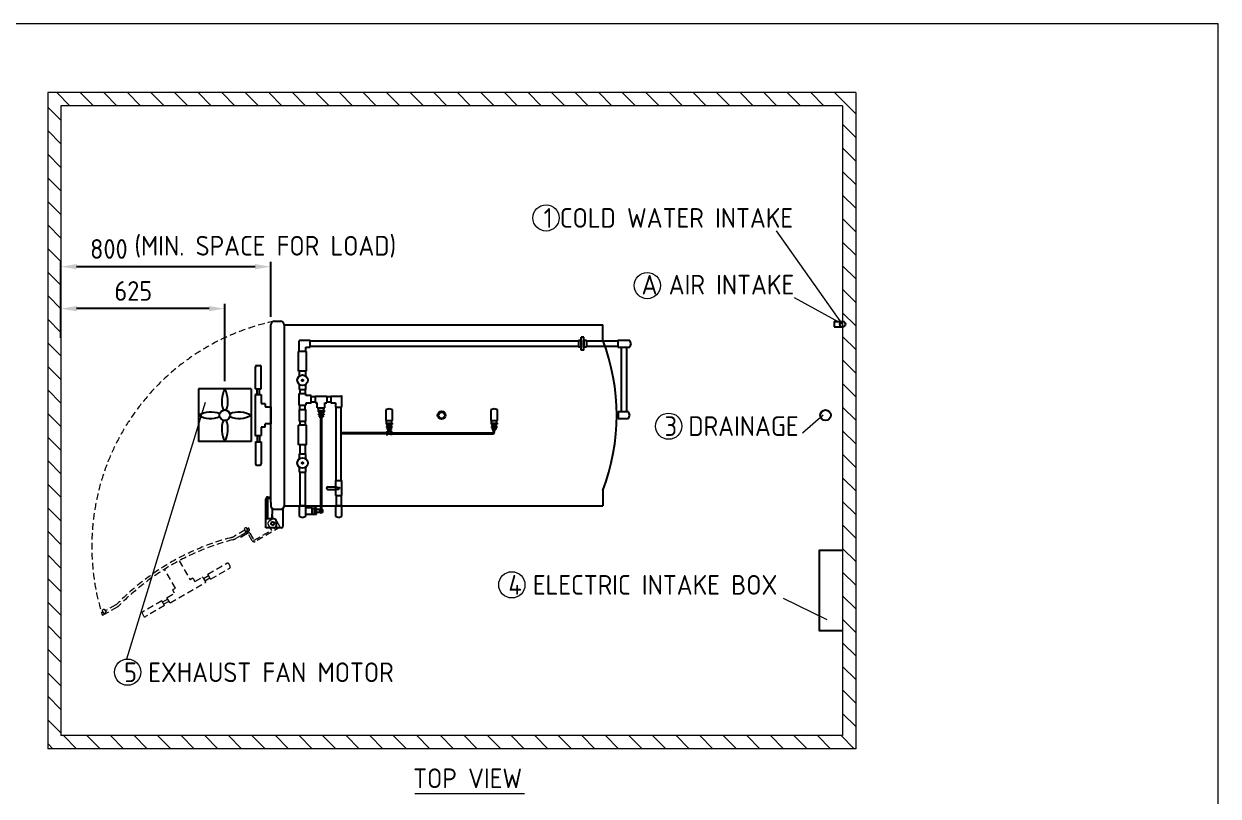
# Model space of a CAD drawing. Header units: millimetres. Extents: x 520436 to 532156, y 98171 to 106411.
# Drawn here: x 527605 to 532156, y 103469 to 106411 of the extents above; entities that cross this region are included whole.
import ezdxf

# ---------------------------------------------------------------- set-up
doc = ezdxf.new("R2010")
doc.units = ezdxf.units.MM
doc.linetypes.add('HIDDEN', pattern=[9.525, 6.35, -3.175])
doc.layers.get('0').update_dxf_attribs({"lineweight": 25})
for name, color, linetype, lineweight in [('D', 3, 'Continuous', 13), ('F', 7, 'Continuous', 15), ('H', 2, 'HIDDEN', 15), ('S', 4, 'Continuous', 15)]:
    doc.layers.add(name, color=color, linetype=linetype, lineweight=lineweight)
doc.styles.get("Standard").update_dxf_attribs({"font": 'KAIU.TTF'})
doc.styles.add('STU25', font='isocp2.shx')
doc.dimstyles.new('STU25', dxfattribs={"dimscale": 30, "dimtxt": 2.5, "dimasz": 2, "dimexe": 0.6, "dimexo": 1, "dimgap": 1, "dimtad": 1, "dimdsep": 46, "dimtxsty": 'STU25', "dimcen": 2, "dimazin": 2, "dimtfac": 1, "dimtmove": 0, "dimatfit": 3, "dimfxl": 0, "dimtolj": 1, "dimtzin": 0, "dimarcsym": 0})

# ---------------------------------------------------------------- blocks, each defined once
blk = doc.blocks.new('*D6')
at = {"layer": 'D', "color": 0, "linetype": 'Continuous', "lineweight": -2}
for p, q in [((527746, 105245.8), (527746, 105344.4)), ((528311, 105326.4), (527806, 105326.4)), ((528371, 105050.3), (528371, 105344.4))]:
    blk.add_line(p, q, dxfattribs=at)
at = {"layer": 'D', "color": 0}
for points in [[(527806, 105336.4), (527806, 105316.4), (527746, 105326.4)], [(528311, 105316.4), (528311, 105336.4), (528371, 105326.4)]]:
    blk.add_solid(points, dxfattribs=at)
at = {"layer": 'Defpoints', "color": 0}
for p in [(527746, 105326.4), (527746, 105215.8), (528371, 105020.3)]:
    blk.add_point(p, dxfattribs=at)
at = {"layer": 'D', "color": 0, "insert": (528022.3, 105393.9), "char_height": 75, "attachment_point": 5, "style": 'STU25'}
blk.add_mtext('\\A1;625', dxfattribs=at)
blk = doc.blocks.new('*D11')
at = {"layer": 'D', "color": 0, "lineweight": -2}
for p, q in [((527746, 105215.8), (527746, 105504.3)), ((528486.1, 105486.3), (527806, 105486.3)), ((528546.1, 105295.3), (528546.1, 105504.3))]:
    blk.add_line(p, q, dxfattribs=at)
at = {"layer": 'D', "color": 0}
for points in [[(527806, 105496.3), (527806, 105476.3), (527746, 105486.3)], [(528486.1, 105476.3), (528486.1, 105496.3), (528546.1, 105486.3)]]:
    blk.add_solid(points, dxfattribs=at)
at = {"layer": 'Defpoints', "color": 0}
for p in [(527746, 105486.3), (528546.1, 105265.3), (527746, 105185.8)]:
    blk.add_point(p, dxfattribs=at)
at = {"layer": 'D', "color": 0, "insert": (527929.2, 105553.8), "char_height": 75, "attachment_point": 5, "style": 'STU25'}
blk.add_mtext('\\A1;800', dxfattribs=at)

msp = doc.modelspace()

# ---------------------------------------------------------------- hatches: boundary and pattern name
at = {"layer": 'H', "linetype": 'HIDDEN', "ltscale": 10}
h = msp.add_hatch(dxfattribs=at)
h.set_pattern_fill('ANSI31', color=256, scale=20, angle=270, style=0)
h.set_pattern_definition([(315, (541475.42, 99588.99), (44.90128, 44.90128), [])])
h.paths.add_polyline_path([(527696.048, 103649.812), (527696.048, 106149.812), (530775.121, 106149.812), (530775.121, 103649.812)])
h.paths.add_polyline_path([(527746.048, 103699.812), (527746.048, 106099.812), (530725.121, 106099.812), (530725.121, 103699.812)], flags=16)

# ---------------------------------------------------------------- linework, layer by layer
at = {"linetype": 'Continuous'}
for p, q in [((528546.051, 105252.812), (528546.051, 105265.312)), ((528559.051, 105278.312), (528584.051, 105278.312)), ((530692.746, 105277.442), (530725.121, 105277.442)), ((530692.746, 105277.442), (530692.746, 105257.442)), ((530692.746, 105257.442), (530725.121, 105257.442)), ((529729.328, 105167.812), (529729.328, 105217.812)), ((529739.328, 105217.812), (529729.328, 105217.812)), ((529739.328, 105167.812), (529739.328, 105217.812)), ((528654.548, 105163.246), (528654.548, 105203.312)), ((528696.662, 105205.312), (528656.548, 105205.312)), ((528679.548, 105163.246), (528679.548, 105180.312)), ((528679.548, 105180.312), (528696.662, 105180.312)), ((528696.662, 105202.812), (528696.662, 105205.312)), ((528696.662, 105180.312), (528696.662, 105205.312)), ((529719.328, 105202.812), (528696.662, 105202.812)), ((529719.328, 105182.812), (528696.662, 105182.812)), ((529729.328, 105205.312), (529719.328, 105205.312)), ((529719.328, 105205.312), (529719.328, 105180.312)), ((529729.328, 105180.312), (529719.328, 105180.312)), ((529729.328, 105205.312), (529729.328, 105180.312)), ((529739.328, 105167.812), (529729.328, 105167.812)), ((529739.328, 105205.312), (529739.328, 105180.312)), ((529749.328, 105205.312), (529739.328, 105205.312)), ((529749.328, 105180.312), (529739.328, 105180.312)), ((529749.328, 105205.312), (529749.328, 105180.312)), ((529868.852, 105202.812), (529749.328, 105202.812)), ((529868.852, 105182.812), (529749.328, 105182.812)), ((529868.852, 105205.312), (529868.852, 105180.312)), ((529914.351, 105205.312), (529868.852, 105205.312)), ((529868.852, 105180.312), (529914.351, 105180.312)), ((529882.882, 104932.812), (529882.882, 105180.312)), ((529902.882, 104932.812), (529902.882, 105180.312)), ((529919.351, 105192.812), (529914.351, 105205.312)), ((529914.351, 105180.312), (529919.351, 105192.812)), ((528488.088, 105021.497), (528488.088, 105105.223)), ((528493.088, 105110.223), (528504.088, 105110.223)), ((528509.088, 105021.497), (528509.088, 105105.223)), ((528654.548, 105088.246), (528654.548, 105069.348)), ((528679.548, 105069.348), (528679.548, 105088.246)), ((528654.548, 105038.123), (528654.548, 105018.736)), ((528679.548, 105018.736), (528679.548, 105038.123)), ((528471.048, 105020.312), (528271.048, 105020.312)), ((528271.048, 105020.312), (528271.048, 104820.312)), ((528471.048, 105020.312), (528471.048, 104820.312)), ((528488.588, 104999.062), (528487.088, 104997.562)), ((528487.088, 104997.562), (528487.088, 104843.062)), ((528488.088, 105021.497), (528509.088, 105021.497)), ((528488.588, 104999.062), (528508.588, 104999.062)), ((528493.838, 104999.062), (528493.838, 105021.497)), ((528503.338, 104999.062), (528503.338, 105021.497)), ((528508.588, 104999.062), (528510.088, 104997.562)), ((528510.088, 104997.562), (528510.088, 104965.312)), ((528654.548, 105018.736), (528679.548, 105018.736)), ((528654.548, 105003.201), (528679.548, 105003.201)), ((528654.548, 104958.201), (528654.548, 105003.201)), ((528657.048, 105018.736), (528657.048, 105003.201)), ((528677.048, 105018.736), (528677.048, 105003.201)), ((528679.548, 104995.701), (528679.548, 105003.201)), ((528699.548, 104995.701), (528679.548, 104995.701)), ((528699.548, 104965.701), (528699.548, 104995.701)), ((528714.936, 104990.701), (528699.548, 104990.701)), ((528714.936, 104993.201), (528759.936, 104993.201)), ((528714.936, 104993.201), (528714.936, 104968.201)), ((528759.936, 104993.201), (528759.936, 104968.201)), ((528775.325, 104990.701), (528759.936, 104990.701)), ((528775.325, 104993.201), (528815.391, 104993.201)), ((528817.391, 104951.086), (528817.391, 104991.201)), ((528510.088, 104965.312), (528523.588, 104965.312)), ((528525.088, 104963.812), (528523.588, 104965.312)), ((528525.088, 104963.812), (528525.088, 104952.812)), ((528525.088, 104952.812), (528546.051, 104952.812)), ((528654.548, 104958.201), (528679.548, 104958.201)), ((528654.548, 104942.812), (528654.548, 104897.812)), ((528654.548, 104942.812), (528679.548, 104942.812)), ((528657.048, 104942.812), (528657.048, 104958.201)), ((528677.048, 104942.812), (528677.048, 104958.201)), ((528679.548, 104965.701), (528679.548, 104958.201)), ((528699.548, 104965.701), (528679.548, 104965.701)), ((528679.548, 104897.812), (528679.548, 104942.812)), ((528714.936, 104970.701), (528699.548, 104970.701)), ((528722.436, 104968.201), (528714.936, 104968.201)), ((528722.436, 104948.201), (528722.436, 104968.201)), ((528722.436, 104948.201), (528752.436, 104948.201)), ((528752.436, 104948.201), (528752.436, 104968.201)), ((528752.436, 104968.201), (528759.936, 104968.201)), ((528775.325, 104970.701), (528759.936, 104970.701)), ((528775.325, 104968.201), (528792.391, 104968.201)), ((528792.391, 104968.201), (528792.391, 104951.086)), ((528792.391, 104951.086), (528817.391, 104951.086)), ((528794.891, 104671.629), (528794.891, 104951.086)), ((528814.891, 104951.086), (528817.391, 104951.086)), ((528814.891, 104671.629), (528814.891, 104951.086)), ((528997.048, 104945.312), (528984.548, 104940.312)), ((528984.548, 104940.312), (528984.548, 104900.312)), ((529009.548, 104940.312), (528997.048, 104945.312)), ((529009.548, 104900.312), (529009.548, 104940.312)), ((529397.048, 104945.312), (529384.548, 104940.312)), ((529384.548, 104940.312), (529384.548, 104900.312)), ((529409.548, 104940.312), (529397.048, 104945.312)), ((529409.548, 104900.312), (529409.548, 104940.312)), ((528654.548, 104897.812), (528679.548, 104897.812)), ((528657.048, 104897.812), (528657.048, 104882.812)), ((528677.048, 104897.812), (528677.048, 104882.812)), ((528984.548, 104900.312), (529009.548, 104900.312)), ((529384.548, 104900.312), (529409.548, 104900.312)), ((529869.428, 104932.812), (529869.428, 104907.812)), ((529909.428, 104932.812), (529869.428, 104932.812)), ((529869.428, 104910.312), (529869.428, 104930.312)), ((529869.428, 104907.812), (529909.428, 104907.812)), ((529914.428, 104920.312), (529909.428, 104932.812)), ((529909.428, 104907.812), (529914.428, 104920.312)), ((528523.588, 104875.312), (528510.088, 104875.312)), ((528510.088, 104875.312), (528510.088, 104843.062)), ((528525.088, 104876.812), (528523.588, 104875.312)), ((528546.051, 104887.812), (528525.088, 104887.812)), ((528525.088, 104876.812), (528525.088, 104887.812)), ((528471.048, 104820.312), (528271.048, 104820.312)), ((528488.588, 104841.562), (528487.088, 104843.062)), ((528488.088, 104819.127), (528488.088, 104735.401)), ((528488.088, 104819.127), (528509.088, 104819.127)), ((528508.588, 104841.562), (528488.588, 104841.562)), ((528493.838, 104841.562), (528493.838, 104819.127)), ((528503.338, 104841.562), (528503.338, 104819.127)), ((528508.588, 104841.562), (528510.088, 104843.062)), ((528509.088, 104819.127), (528509.088, 104735.401)), ((528657.048, 104807.812), (528657.048, 104773.302)), ((528677.048, 104807.812), (528677.048, 104773.302)), ((528654.548, 104773.302), (528654.548, 104753.914)), ((528654.548, 104773.302), (528679.548, 104773.302)), ((528679.548, 104753.914), (528679.548, 104773.302)), ((528493.088, 104730.401), (528504.088, 104730.401)), ((528654.548, 104722.689), (528654.548, 104703.302)), ((528679.548, 104703.302), (528679.548, 104722.689)), ((528654.548, 104703.302), (528679.548, 104703.302)), ((528657.048, 104703.302), (528657.048, 104575.312)), ((528677.048, 104703.302), (528677.048, 104575.312)), ((528792.391, 104671.629), (528792.391, 104613.998)), ((528792.391, 104671.629), (528817.391, 104671.629)), ((528817.391, 104613.998), (528817.391, 104671.629)), ((528527.551, 104490.719), (528527.551, 104600.719)), ((528533.551, 104600.719), (528533.551, 104525.719)), ((528535.551, 104608.719), (528546.051, 104608.719)), ((528546.051, 104602.719), (528535.551, 104602.719)), ((528546.051, 104587.812), (528546.051, 104575.312)), ((528679.548, 104575.355), (528654.548, 104575.355)), ((528654.548, 104575.355), (528654.548, 104535.355)), ((528679.548, 104535.355), (528679.548, 104575.355)), ((528792.391, 104613.998), (528817.391, 104613.998)), ((528792.391, 104575.355), (528792.391, 104535.355)), ((528817.391, 104575.355), (528792.391, 104575.355)), ((528794.891, 104613.998), (528794.891, 104575.312)), ((528814.891, 104613.998), (528814.891, 104575.312)), ((528817.391, 104535.355), (528817.391, 104575.355)), ((528559.051, 104562.312), (528584.051, 104562.312)), ((528654.548, 104535.355), (528667.048, 104530.355)), ((528667.048, 104530.355), (528679.548, 104535.355)), ((528703.93, 104567.855), (528679.548, 104567.855)), ((528679.548, 104542.855), (528703.93, 104542.855)), ((528703.93, 104542.855), (528703.93, 104567.855)), ((528712.476, 104542.855), (528712.476, 104567.855)), ((528720.874, 104542.855), (528720.874, 104567.855)), ((528792.391, 104535.355), (528804.891, 104530.355)), ((528804.891, 104530.355), (528817.391, 104535.355)), ((528557.551, 104525.719), (528527.551, 104525.719)), ((528567.551, 104500.719), (528567.551, 104515.719))]:
    msp.add_line(p, q, dxfattribs=at)
for p, q in [((528597.051, 105265.312), (528597.051, 104575.312)), ((528597.051, 105265.312), (529811.282, 105265.312)), ((528597.051, 105265.312), (528597.051, 104575.312)), ((529811.282, 105206.602), (529811.282, 105265.312)), ((528546.051, 104587.812), (528546.051, 105252.812)), ((528682.048, 105163.246), (528652.048, 105163.246)), ((528652.048, 105088.246), (528652.048, 105163.246)), ((528682.048, 105088.246), (528682.048, 105163.246)), ((528682.048, 105088.246), (528652.048, 105088.246)), ((528775.325, 104993.201), (528775.325, 104968.201)), ((528775.325, 104990.701), (528775.325, 104970.701)), ((528546.051, 104952.812), (528546.051, 104887.812)), ((528726.436, 104938.597), (528726.436, 104933.597)), ((528726.436, 104938.597), (528749.436, 104938.597)), ((528727.436, 104948.201), (528747.436, 104948.201)), ((528727.436, 104938.597), (528727.436, 104948.201)), ((528748.436, 104938.597), (528748.436, 104948.201)), ((528749.436, 104938.597), (528749.436, 104933.597)), ((528726.436, 104933.597), (528749.436, 104933.597)), ((528727.824, 104925.753), (528748.196, 104925.753)), ((528727.824, 104925.753), (528727.824, 104921.832)), ((528727.824, 104921.832), (528748.196, 104921.832)), ((528729.436, 104933.597), (528729.436, 104929.675)), ((528729.436, 104929.675), (528746.436, 104929.675)), ((528730.824, 104917.91), (528745.196, 104917.91)), ((528730.824, 104917.91), (528730.824, 104913.988)), ((528730.824, 104913.988), (528745.196, 104913.988)), ((528733.436, 104929.675), (528733.436, 104925.753)), ((528733.436, 104921.832), (528733.436, 104917.91)), ((528736.01, 104913.988), (528736.01, 104555.355)), ((528740.01, 104913.988), (528740.01, 104555.355)), ((528742.436, 104929.675), (528742.436, 104925.753)), ((528742.436, 104921.832), (528742.436, 104917.91)), ((528745.196, 104917.91), (528745.196, 104913.988)), ((528746.436, 104933.597), (528746.436, 104929.675)), ((528748.196, 104925.753), (528748.196, 104921.832)), ((528985.548, 104890.709), (528985.548, 104885.709)), ((528985.548, 104890.709), (529008.548, 104890.709)), ((528987.048, 104890.709), (528987.048, 104900.312)), ((528987.048, 104900.312), (529007.048, 104900.312)), ((529008.048, 104890.709), (529008.048, 104900.312)), ((529008.548, 104890.709), (529008.548, 104885.709)), ((529385.548, 104890.709), (529385.548, 104885.709)), ((529385.548, 104890.709), (529408.548, 104890.709)), ((529387.048, 104900.312), (529407.048, 104900.312)), ((529387.048, 104890.709), (529387.048, 104900.312)), ((529408.048, 104890.709), (529408.048, 104900.312)), ((529408.548, 104890.709), (529408.548, 104885.709)), ((528652.048, 104807.812), (528652.048, 104882.812)), ((528682.048, 104882.812), (528652.048, 104882.812)), ((528682.048, 104807.812), (528682.048, 104882.812)), ((528986.026, 104853.883), (528814.891, 104853.883)), ((528986.026, 104849.883), (528814.891, 104849.883)), ((528985.548, 104885.709), (529008.548, 104885.709)), ((528986.026, 104846.697), (528986.026, 104857.069)), ((528986.026, 104857.069), (528991.862, 104857.069)), ((528986.026, 104846.697), (528991.862, 104846.697)), ((528986.935, 104877.865), (528986.935, 104873.943)), ((528986.935, 104877.865), (529007.307, 104877.865)), ((528986.935, 104873.943), (529007.307, 104873.943)), ((528988.548, 104885.709), (528988.548, 104881.787)), ((528988.548, 104881.787), (529005.548, 104881.787)), ((528989.935, 104870.021), (528989.935, 104866.099)), ((528989.935, 104870.021), (529004.307, 104870.021)), ((528989.935, 104866.099), (529004.307, 104866.099)), ((528991.862, 104846.697), (528991.862, 104857.069)), ((528991.862, 104854.883), (528994.048, 104854.883)), ((528991.862, 104854.801), (528991.862, 104848.965)), ((528991.862, 104848.883), (529002.234, 104848.883)), ((528991.935, 104866.099), (529002.307, 104866.099)), ((528991.935, 104866.099), (528991.935, 104860.263)), ((528991.935, 104860.263), (529002.307, 104860.263)), ((528992.548, 104881.787), (528992.548, 104877.865)), ((528992.548, 104873.943), (528992.548, 104870.021)), ((528994.048, 104854.883), (528994.048, 104860.263)), ((529000.048, 104854.883), (529000.048, 104860.263)), ((529000.048, 104854.883), (529002.234, 104854.883)), ((529001.548, 104881.787), (529001.548, 104877.865)), ((529001.548, 104873.943), (529001.548, 104870.021)), ((529008.07, 104857.069), (529002.234, 104857.069)), ((529002.234, 104846.697), (529002.234, 104857.069)), ((529002.234, 104854.801), (529002.234, 104848.965)), ((529008.07, 104846.697), (529002.234, 104846.697)), ((529002.307, 104866.099), (529002.307, 104860.263)), ((529004.307, 104870.021), (529004.307, 104866.099)), ((529005.548, 104885.709), (529005.548, 104881.787)), ((529007.307, 104877.865), (529007.307, 104873.943)), ((529008.07, 104846.697), (529008.07, 104857.069)), ((529008.07, 104853.883), (529392.048, 104853.883)), ((529008.07, 104849.883), (529392.048, 104849.883)), ((529385.548, 104885.709), (529408.548, 104885.709)), ((529386.935, 104877.865), (529386.935, 104873.943)), ((529386.935, 104877.865), (529407.307, 104877.865)), ((529386.935, 104873.943), (529407.307, 104873.943)), ((529388.548, 104885.709), (529388.548, 104881.787)), ((529388.548, 104881.787), (529405.548, 104881.787)), ((529389.935, 104870.021), (529389.935, 104866.099)), ((529389.935, 104870.021), (529404.307, 104870.021)), ((529389.935, 104866.099), (529404.307, 104866.099)), ((529392.548, 104881.787), (529392.548, 104877.865)), ((529392.548, 104873.943), (529392.548, 104870.021)), ((529395.048, 104856.883), (529395.048, 104866.099)), ((529399.048, 104856.883), (529399.048, 104866.099)), ((529401.548, 104881.787), (529401.548, 104877.865)), ((529401.548, 104873.943), (529401.548, 104870.021)), ((529404.307, 104870.021), (529404.307, 104866.099)), ((529405.548, 104885.709), (529405.548, 104881.787)), ((529407.307, 104877.865), (529407.307, 104873.943)), ((528682.048, 104807.812), (528652.048, 104807.812)), ((528764.342, 104646.957), (528792.391, 104646.957)), ((528764.342, 104636.985), (528792.391, 104636.985)), ((528792.391, 104646.957), (528804.891, 104645.416)), ((528792.391, 104636.985), (528804.891, 104638.526)), ((529811.282, 104634.022), (529811.282, 104575.312)), ((528597.051, 104575.312), (529811.282, 104575.312)), ((528551.551, 104562.312), (528591.551, 104562.312)), ((528551.551, 104562.312), (528551.551, 104543.719)), ((528551.551, 104528.049), (528551.551, 104543.719)), ((528551.551, 104538.719), (528551.551, 104528.48)), ((528591.551, 104562.312), (528591.551, 104496.719)), ((528591.551, 104538.719), (528591.551, 104496.719)), ((528703.93, 104566.855), (528712.476, 104566.855)), ((528703.93, 104543.855), (528712.476, 104543.855)), ((528712.476, 104567.855), (528720.874, 104567.855)), ((528712.476, 104542.855), (528720.874, 104542.855)), ((528735.056, 104560.588), (528720.874, 104560.588)), ((528735.056, 104550.122), (528720.874, 104550.122)), ((528585.551, 104490.719), (528527.551, 104490.719))]:
    msp.add_line(p, q)
msp.add_lwpolyline([(528736.01, 104561.139), (528732.001, 104558.824), (528732.001, 104551.886), (528738.01, 104548.417), (528744.018, 104551.886), (528744.018, 104558.824), (528740.01, 104561.139)])
msp.add_lwpolyline([(530725.121, 104405.355), (530635.524, 104405.355), (530635.524, 104100.667), (530725.121, 104100.667)], dxfattribs=at)
for centre, radius in [((530725.121, 105267.442), 10.761), ((528667.048, 105053.736), 20), ((528667.048, 105053.736), 3), ((528371.048, 104920.312), 20), ((528371.048, 104920.312), 20), ((528371.048, 104920.312), 20), ((528371.048, 104920.312), 20), ((530660.121, 104920.312), 20), ((529197.048, 104920.312), 15), ((529197.048, 104920.312), 11.88), ((528667.048, 104738.302), 20), ((528667.048, 104738.302), 3), ((528804.891, 104641.971), 3.445), ((528553.551, 104508.219), 6.45), ((528553.551, 104508.219), 6.45)]:
    msp.add_circle(centre, radius)
for centre, radius, start, end in [((528559.051, 105265.312), 13, 90, 180), ((528584.051, 105265.312), 13, 0, 90), ((528656.548, 105203.312), 2, 90, 180), ((528493.088, 105105.223), 5, 90, 180), ((528504.088, 105105.223), 5, 0, 90), ((528815.391, 104991.201), 2, 0, 90), ((528493.088, 104735.401), 5, 180, 270), ((528504.088, 104735.401), 5, 270, 0), ((528535.551, 104600.719), 8, 90, 180), ((528535.551, 104600.719), 2, 90, 180), ((528559.051, 104575.312), 13, 180, 270), ((528584.051, 104575.312), 13, 270, 0), ((528557.551, 104515.719), 10, 0, 90), ((528557.551, 104500.719), 10, 270, 0)]:
    msp.add_arc(centre, radius, start, end, dxfattribs=at)
at = {"lineweight": -3}
msp.add_arc((529066.757, 104920.312), 797.671, 338.966919, 21.033081, dxfattribs=at)
for centre, radius, start, end in [((528452.072, 104974.437), 93.11, 150.481802, 201.977032), ((528290.023, 104974.437), 93.11, 338.022968, 29.518198), ((528316.923, 104839.287), 93.11, 68.022968, 119.518198), ((528316.923, 105001.336), 93.11, 240.481802, 291.977032), ((528452.072, 104866.187), 93.11, 158.022968, 209.518198), ((528290.023, 104866.187), 93.11, 330.481802, 21.977032), ((528425.172, 104839.287), 93.11, 60.481802, 111.977032), ((528425.172, 105001.336), 93.11, 248.022968, 299.518198), ((529392.048, 104856.883), 3, 270, 0), ((529392.048, 104856.883), 7, 270, 0), ((528763.963, 104641.971), 5, 85.647201, 274.352799), ((528548.551, 104528.049), 3, 309.034435, 0), ((528738.01, 104555.355), 2, 180, 0), ((528585.551, 104496.719), 6, 270, 0)]:
    msp.add_arc(centre, radius, start, end)
at = {"layer": 'D'}
for p, q in [((530725.121, 105267.442), (530472.703, 105623.411)), ((530725.121, 105267.442), (530541.293, 105367.299)), ((527997.432, 103992.331), (528297.619, 104970.063)), ((530499.113, 104223.777), (530664.582, 104142.273)), ((529095.414, 103479.268), (529512.889, 103479.268))]:
    msp.add_line(p, q, dxfattribs=at)
at = {"layer": 'D', "linetype": 'Continuous'}
msp.add_line((530650.686, 104920.312), (530571.886, 104852.315), dxfattribs=at)
at = {"layer": 'D'}
for centre in [(529595.007, 105672.223), (529980.829, 105414.448), (530062.282, 104878.547), (529464.676, 104274.199), (528000.542, 103941.368)]:
    msp.add_circle(centre, 50, dxfattribs=at)
at = {"layer": 'F', "color": 6}
msp.add_lwpolyline([(520435.943, 106411.495), (520435.943, 98171.495), (532155.943, 98171.495), (532155.943, 106411.495)], close=True, dxfattribs=at)
msp.add_lwpolyline([(520435.943, 106411.495), (520435.943, 98171.495), (532155.943, 98171.495), (532155.943, 106411.495)], close=True, dxfattribs=at)
at = {"layer": 'H', "ltscale": 4}
for p, q in [((528447.721, 104482.336), (528407.536, 104459.135)), ((528452.015, 104492.898), (528444.221, 104488.398)), ((528444.221, 104488.398), (528449.855, 104476.64)), ((528447.721, 104482.336), (528449.855, 104476.64)), ((528459.381, 104482.14), (528449.855, 104476.64)), ((528459.381, 104482.14), (528452.015, 104492.898)), ((528460.711, 104489.836), (528455.515, 104486.836)), ((528455.515, 104486.836), (528459.381, 104482.14)), ((528465.077, 104484.274), (528462.077, 104489.47)), ((528483.444, 104444.648), (528548.396, 104482.148)), ((528581.707, 104494.452), (528486.444, 104439.452)), ((528536.396, 104502.933), (528551.396, 104476.952)), ((528553.046, 104524.093), (528540.056, 104516.593)), ((528581.707, 104494.452), (528566.707, 104520.433)), ((528463.979, 104480.176), (528412.536, 104450.475)), ((528454.784, 104474.289), (528430.535, 104460.289)), ((528430.535, 104460.289), (528433.535, 104455.093)), ((528457.784, 104469.093), (528433.535, 104455.093)), ((528475.516, 104442.38), (528460.516, 104468.361)), ((528465.712, 104471.361), (528480.712, 104445.38)), ((528197.343, 104366.003), (528239.046, 104293.772)), ((528306.528, 104314.258), (528379.038, 104356.121)), ((528391.368, 104344.765), (528385.868, 104354.291)), ((528182.754, 104261.272), (528141.051, 104333.503)), ((528248.572, 104299.272), (528239.046, 104293.772)), ((528248.572, 104299.272), (528250.621, 104298.723)), ((528257.371, 104287.032), (528285.3, 104303.157)), ((528287.349, 104302.608), (528285.3, 104303.157)), ((528287.349, 104302.608), (528297.349, 104285.287)), ((528289.974, 104298.061), (528309.403, 104309.278)), ((528294.724, 104289.834), (528314.153, 104301.051)), ((528317.028, 104296.071), (528306.528, 104314.258)), ((528317.028, 104296.071), (528389.538, 104337.935)), ((528162.999, 104205.988), (528296.8, 104283.238)), ((528173.228, 104255.772), (528172.679, 104253.723)), ((528179.429, 104242.032), (528172.679, 104253.723)), ((528173.228, 104255.772), (528182.754, 104261.272)), ((528250.621, 104298.723), (528257.371, 104287.032)), ((528297.349, 104285.287), (528296.8, 104283.238)), ((528131.271, 104213.073), (528058.762, 104171.21)), ((528141.771, 104194.887), (528131.271, 104213.073)), ((528153.575, 104219.311), (528134.146, 104208.094)), ((528158.325, 104211.084), (528138.896, 104199.866)), ((528150.95, 104223.858), (528151.499, 104225.907)), ((528160.95, 104206.537), (528150.95, 104223.858)), ((528151.499, 104225.907), (528179.429, 104242.032)), ((527904.759, 104160.774), (527901.759, 104165.97)), ((527907.321, 104170.336), (527902.125, 104167.336)), ((527911.615, 104180.898), (527903.821, 104176.398)), ((527909.455, 104164.64), (527903.821, 104176.398)), ((527907.321, 104170.336), (527909.455, 104164.64)), ((527960.3, 104189.376), (527908.857, 104159.676)), ((527909.455, 104164.64), (527918.981, 104170.14)), ((527911.615, 104180.898), (527918.981, 104170.14)), ((527955.3, 104198.036), (527915.115, 104174.836)), ((527915.115, 104174.836), (527918.981, 104170.14)), ((528062.432, 104154.854), (528056.932, 104164.38)), ((528141.771, 104194.887), (528069.262, 104153.023)), ((528160.95, 104206.537), (528162.999, 104205.988))]:
    msp.add_line(p, q, dxfattribs=at)
for centre, radius, start, end in [((528741.053, 104420.395), 877.01, 101.977361, 197.46728), ((528461.211, 104488.97), 1, 30, 120), ((528462.479, 104482.774), 3, 300, 30), ((528545.056, 104507.933), 10, 120, 210), ((528558.046, 104515.433), 10, 30, 120), ((528637.115, 103539.295), 946.395, 104.730164, 135.269836), ((528642.115, 103530.635), 946.395, 104.730164, 135.269836), ((528385.036, 104498.106), 45, 284.730164, 300), ((528390.036, 104489.446), 45, 284.730164, 300), ((528458.784, 104467.361), 8, 30, 120), ((528458.784, 104467.361), 2, 30, 120), ((528482.444, 104446.38), 8, 210, 300), ((528482.444, 104446.38), 2, 210, 300), ((528381.538, 104351.791), 5, 30, 120), ((528387.038, 104342.265), 5, 300, 30), ((527902.625, 104166.47), 1, 120, 210), ((527932.8, 104237.008), 45, 300, 315.269836), ((527937.8, 104228.347), 45, 300, 315.269836), ((528061.262, 104166.88), 5, 120, 210), ((527907.357, 104162.274), 3, 210, 300), ((528066.762, 104157.354), 5, 210, 300)]:
    msp.add_arc(centre, radius, start, end, dxfattribs=at)
at = {"layer": 'S', "linetype": 'Continuous'}
for p, q in [((530775.121, 106149.812), (527696.048, 106149.812)), ((527696.048, 106149.812), (527696.048, 103649.812)), ((530775.121, 106149.812), (530775.121, 103649.812)), ((530725.121, 106099.812), (527746.048, 106099.812)), ((527746.048, 106099.812), (527746.048, 103699.812)), ((530725.121, 106099.812), (530725.121, 103699.812)), ((530725.121, 103699.812), (527746.048, 103699.812)), ((530775.121, 103649.812), (527696.048, 103649.812))]:
    msp.add_line(p, q, dxfattribs=at)

# ---------------------------------------------------------------- texts
at = {"layer": 'D', "color": 11, "char_height": 75, "attachment_point": 1}
for s, insert in [('{\\Fisocp2.shx;\\C3;1\\f???|b0|i0|c136|p17; \\Fisocp2.shx;COLD WATER INTAKE}', (529586.122, 105709.675)), ('{\\Fisocp2.shx;\\C3;A AIR INTAKE}', (529959, 105455.344)), ('{\\Fisocp2.shx;\\C3;TOP VIEW}', (529088.638, 103574.458))]:
    msp.add_mtext(s, dxfattribs=dict(at, insert=insert))
at = {"layer": 'D', "color": 11, "char_height": 75, "attachment_point": 1, "style": 'STU25'}
for s, insert in [('{\\Fisocp2.shx;\\C3;(MIN. SPACE FOR LOAD)}', (528026.563, 105603.551)), ('{\\C3;3 DRAINAGE }', (530046.917, 104916.396)), ('{\\C3;4 ELECTRIC INTAKE BOX}', (529451.523, 104311.463)), ('{\\C3;5 EXHAUST FAN MOTOR}', (527987.305, 103978.358))]:
    msp.add_mtext(s, dxfattribs=dict(at, insert=insert))

# ---------------------------------------------------------------- dimensions: what is measured, and where the dimension line sits
at = {"layer": 'D'}
dim = msp.add_linear_dim(base=(527746.048, 105486.308), p1=(528546.051, 105265.312), p2=(527746.048, 105185.812), dimstyle='STU25', dxfattribs=at)
dim.commit()
dim.dimension.update_dxf_attribs({"geometry": '*D11', "text_midpoint": (527929.205, 105486.308), "dimtype": 160})
at = {"layer": 'D', "linetype": 'Continuous'}
dim = msp.add_linear_dim(base=(527746.048, 105326.393), p1=(528371.048, 105020.312), p2=(527746.048, 105215.812), dimstyle='STU25', dxfattribs=at)
dim.commit()
dim.dimension.update_dxf_attribs({"geometry": '*D6', "text_midpoint": (528022.29, 105326.393), "dimtype": 160})

doc.saveas('drawing.dxf')
